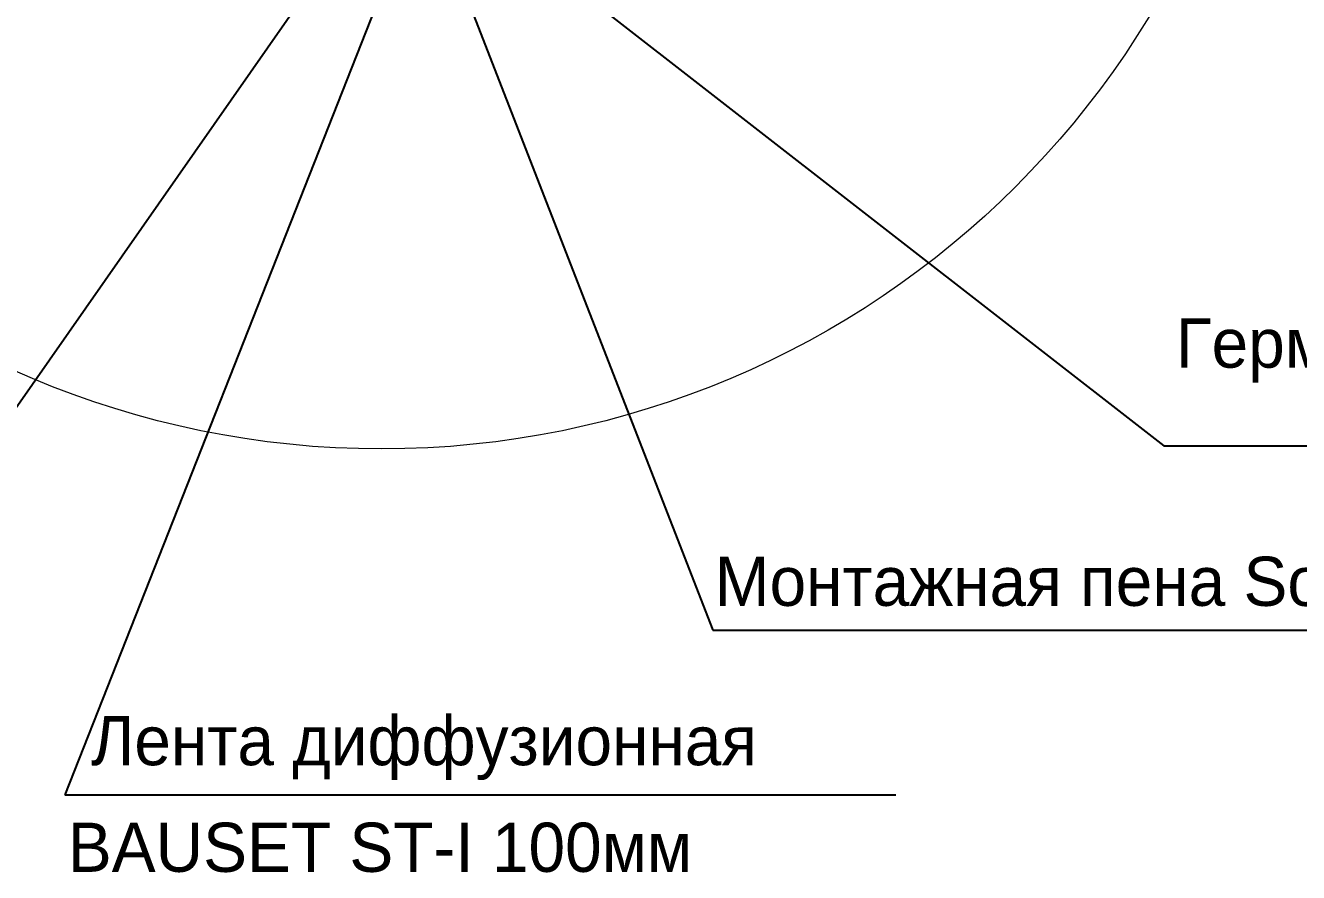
# Model space of a CAD drawing. Header units: millimetres. Extents: x -3689 to 2883575, y -702957 to -604547.
# Drawn here: x 2880673 to 2881190, y -672902 to -672557 of the extents above; entities that cross this region are included whole.
import ezdxf
from ezdxf import colors
from ezdxf.entities.mleader import LeaderData, LeaderLine
from ezdxf.math import Vec2, Vec3

# ---------------------------------------------------------------- set-up
doc = ezdxf.new("R2010")
doc.units = ezdxf.units.MM
doc.linetypes.add('DASHED2', pattern=[0.375, 0.25, -0.125])
doc.layers.add('A-WALL-OPEN-TEXT-BRICK', color=20, linetype='DASHED2')
doc.layers.add('S-METL', color=14, linetype='Continuous')
doc.styles.add('PSTUDIO', font='pstudio.shx')

# ---------------------------------------------------------------- blocks, each defined once
blk = doc.blocks.new('_Dot')
at = {"color": 0, "linetype": 'ByBlock', "lineweight": -2}
blk.add_line((-0.5, 0), (-1, 0), dxfattribs=at)
at = {"color": 0, "linetype": 'ByBlock', "const_width": 0.5}
blk.add_lwpolyline([(-0.25, 0, 1), (0.25, 0, 1)], format="xyb", close=True, dxfattribs=at)

msp = doc.modelspace()

# ---------------------------------------------------------------- linework, layer by layer
at = {"layer": 'S-METL', "lineweight": 0}
msp.add_circle((2880817.5193, -672364.9279), 364.6373, dxfattribs=at)

# ---------------------------------------------------------------- texts
at = {"layer": 'A-WALL-OPEN-TEXT-BRICK', "lineweight": 0, "char_height": 20, "attachment_point": 1, "style": 'PSTUDIO'}
for s, insert in [('Герметик ', (2881140.4307, -672676.5052)), ('Монтажная пена Soudafoam', (2880952.9573, -672773.3828)), ('Лента диффузионная ', (2880699.4675, -672838.2021)), ('BAUSET ST-I 100мм ', (2880690.002, -672881.5719))]:
    msp.add_mtext_dynamic_manual_height_columns(s, width=445.164623, gutter_width=2.5, heights=[67.9228], dxfattribs=dict(at, insert=insert))

# ---------------------------------------------------------------- leaders
at = {"layer": 'A-WALL-OPEN-TEXT-BRICK', "linetype": 'Continuous', "lineweight": 0}
ml = msp.add_multileader_mtext('Standard', dxfattribs=at)
ml.set_content('', color=256)
ml.set_leader_properties()
ml.set_arrow_properties(name='DOT')
ml.build(insert=Vec2(0, 0))
ml.multileader.update_dxf_attribs({"arrow_head_size": 5})
ctx = ml.context
ctx.base_point, ctx.char_height, ctx.arrow_head_size, ctx.landing_gap_size, ctx.plane_origin = Vec3(2881223.0047, -672803.2598), 0.4, 5, 0.2, Vec3(2880549.1463, -672451.0005)
notes = []
notes.append((ctx, [(1, (1, 1, 0), (2880952.2039, -672803.2598), (1, 0), 270.8008, [(0, [(2880830.3936, -672489.8397)], 0, [])])]))
ctx.mtext.insert, ctx.mtext.flow_direction = Vec3(2881223.2047, -672803.0598), 5
ml = msp.add_multileader_mtext('Standard', dxfattribs=at)
ml.set_content('', color=256)
ml.set_leader_properties()
ml.set_arrow_properties(name='DOT')
ml.build(insert=Vec2(0, 0))
ml.multileader.update_dxf_attribs({"arrow_head_size": 5})
ctx = ml.context
ctx.base_point, ctx.char_height, ctx.arrow_head_size, ctx.landing_gap_size, ctx.plane_origin = Vec3(2881026.5146, -672870.2106), 0.4, 5, 0.2, Vec3(2880387.3441, -672539.7025)
notes.append((ctx, [(1, (1, 1, 0), (2880688.759, -672870.2106), (1, 0), 337.7556, [(0, [(2880827.9571, -672517.1778)], 0, [])])]))
ctx.mtext.insert, ctx.mtext.flow_direction = Vec3(2881026.7146, -672870.0106), 5
ml = msp.add_multileader_mtext('Standard', dxfattribs=at)
ml.set_content('', color=256)
ml.set_leader_properties()
ml.set_arrow_properties(name='DOT')
ml.build(insert=Vec2(0, 0))
ml.multileader.update_dxf_attribs({"arrow_head_size": 5})
ctx = ml.context
ctx.base_point, ctx.char_height, ctx.arrow_head_size, ctx.landing_gap_size, ctx.plane_origin = Vec3(2881473.3208, -672728.3049), 0.4, 5, 0.2, Vec3(2880732.5077, -672376.0456)
notes.append((ctx, [(1, (1, 1, 0), (2881135.5652, -672728.3049), (1, 0), 337.7556, [(0, [(2880862.6731, -672515.928)], 0, [])])]))
ctx.mtext.insert, ctx.mtext.flow_direction = Vec3(2881473.5208, -672728.1049), 5
ml = msp.add_multileader_mtext('Standard', dxfattribs=at)
ml.set_content('', color=256)
ml.set_leader_properties()
ml.set_arrow_properties(name='DOT')
ml.build(insert=Vec2(0, 0))
ml.multileader.update_dxf_attribs({"arrow_head_size": 5})
ctx = ml.context
ctx.base_point, ctx.char_height, ctx.arrow_head_size, ctx.landing_gap_size, ctx.plane_origin = Vec3(2880200.8147, -672773.0037), 0.4, 5, 0.2, Vec3(2879834.8496, -672487.3518)
ctx.text_align_type = 2
notes.append((ctx, [(0, (1, 1, 0), (2880626.9014, -672773.0037), (-1, 0), 425.6868, [(0, [(2880792.2044, -672536.2573)], 0, [])])]))
ctx.mtext.insert, ctx.mtext.alignment, ctx.mtext.flow_direction = Vec3(2880201.0147, -672772.8037), 3, 5
for ctx, leaders in notes:
    for number, flags, end, landing, length, lines in leaders:
        leader = LeaderData()
        leader.index, (leader.has_last_leader_line, leader.has_dogleg_vector, leader.attachment_direction) = number, flags
        leader.last_leader_point, leader.dogleg_vector, leader.dogleg_length = Vec3(end), Vec3(landing), length
        for number, points, colour, breaks in lines:
            line = LeaderLine()
            line.index, line.vertices, line.color, line.breaks = number, Vec3.list(points), colors.encode_raw_color(colour), breaks
            leader.lines.append(line)
        ctx.leaders.append(leader)

doc.saveas('drawing.dxf')
